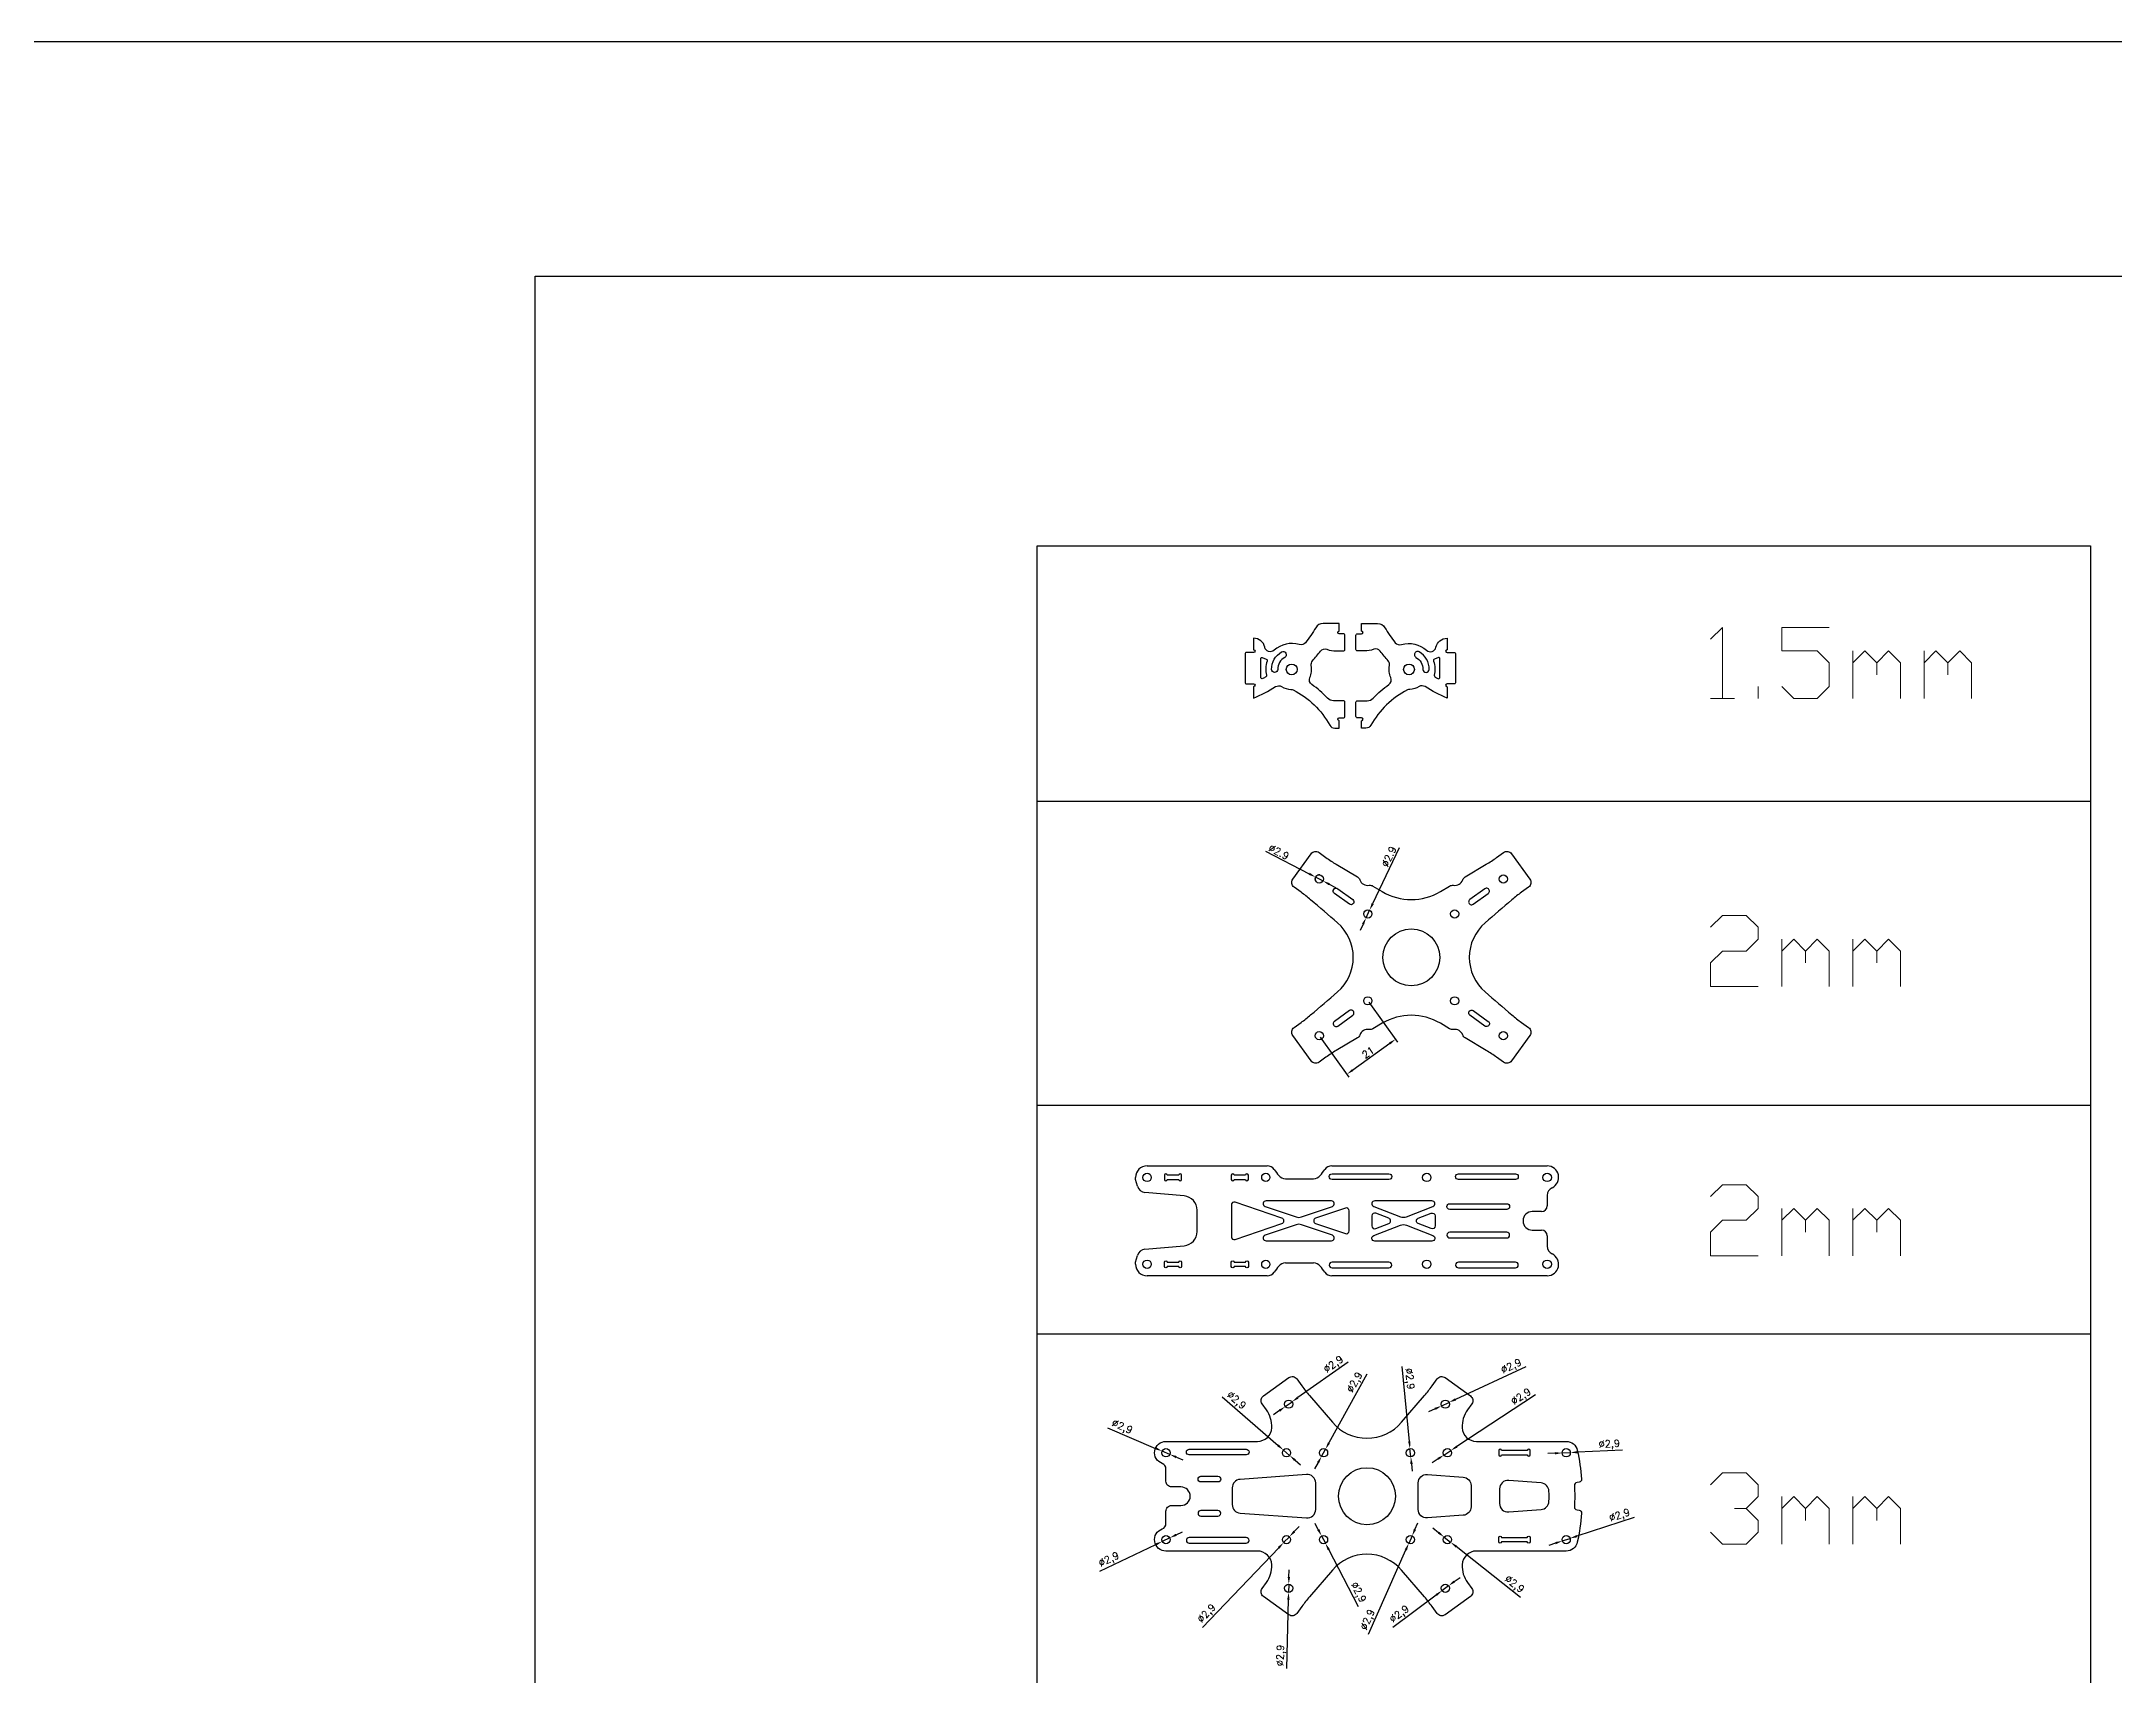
# Model space of a CAD drawing. Header units: millimetres. Extents: x 517 to 3327, y 581 to 1662.
# Drawn here: x 2212 to 2940, y 1089 to 1662 of the extents above; entities that cross this region are included whole.
import ezdxf

# ---------------------------------------------------------------- set-up
doc = ezdxf.new("R2010")
doc.units = ezdxf.units.MM
doc.header["$LTSCALE"] = 0.5
for name, color, linetype in [('1', 2, 'Continuous'), ('3', 4, 'Continuous'), ('5', 6, 'Continuous'), ('8', 254, 'Continuous'), ('draw', 1, 'Continuous'), ('Runcam-Eagle', 30, 'Continuous')]:
    doc.layers.add(name, color=color, linetype=linetype)
doc.styles.get("Standard").update_dxf_attribs({"font": 'txt.shx', "bigfont": 'chineset.shx'})
doc.dimstyles.new('ISO-25', dxfattribs={"dimtxt": 2.5, "dimasz": 2.5, "dimexe": 1.25, "dimexo": 0.625, "dimtad": 1, "dimtxsty": 'Standard', "dimcen": 2.5, "dimadec": 0, "dimazin": 0, "dimtfac": 1, "dimtmove": 0, "dimatfit": 3, "dimfxl": 0, "dimarcsym": 0})

# ---------------------------------------------------------------- blocks, each defined once
blk = doc.blocks.new('*D19')
at = {"layer": 'Defpoints', "color": 0, "transparency": 16777216}
for p in [(2661.65, 1137.89), (2662.99, 1135.32)]:
    blk.add_point(p, dxfattribs=at)
at = {"layer": 'draw', "color": 0, "lineweight": -2, "transparency": 16777216}
for p, q in [((2660.49, 1140.1), (2659.33, 1142.32)), ((2661.65, 1137.89), (2662.99, 1135.32)), ((2674.63, 1113.02), (2664.14, 1133.1))]:
    blk.add_line(p, q, dxfattribs=at)
at = {"layer": 'draw', "color": 0, "transparency": 16777216}
for points in [[(2660.86, 1140.3), (2660.12, 1139.91), (2661.65, 1137.89)], [(2664.51, 1133.29), (2663.77, 1132.91), (2662.99, 1135.32)]]:
    blk.add_solid(points, dxfattribs=at)
at = {"layer": 'draw', "color": 0, "transparency": 16777216, "insert": (2674.35, 1118.04), "char_height": 2.5, "attachment_point": 5, "rotation": 297.55985}
blk.add_mtext('∅2,9', dxfattribs=at)
blk = doc.blocks.new('*D20')
at = {"layer": 'Defpoints', "color": 0, "transparency": 16777216}
for p in [(2703.9, 1118.68), (2706.23, 1120.41)]:
    blk.add_point(p, dxfattribs=at)
at = {"layer": 'draw', "color": 0, "lineweight": -2, "transparency": 16777216}
for p, q in [((2708.24, 1121.9), (2710.25, 1123.38)), ((2686.65, 1105.89), (2701.89, 1117.19)), ((2706.23, 1120.41), (2703.9, 1118.68))]:
    blk.add_line(p, q, dxfattribs=at)
at = {"layer": 'draw', "color": 0, "transparency": 16777216}
for points in [[(2707.99, 1122.23), (2708.49, 1121.56), (2706.23, 1120.41)], [(2701.64, 1117.53), (2702.14, 1116.86), (2703.9, 1118.68)]]:
    blk.add_solid(points, dxfattribs=at)
at = {"layer": 'draw', "color": 0, "transparency": 16777216, "insert": (2689.09, 1110.3), "char_height": 2.5, "attachment_point": 5, "rotation": 36.55042}
blk.add_mtext('∅2,9', dxfattribs=at)
blk = doc.blocks.new('*D21')
at = {"layer": 'Defpoints', "color": 0, "transparency": 16777216}
for p in [(2746.14, 1136.15), (2748.89, 1137.05)]:
    blk.add_point(p, dxfattribs=at)
at = {"layer": 'draw', "color": 0, "lineweight": -2, "transparency": 16777216}
for p, q in [((2771.34, 1144.37), (2751.27, 1137.83)), ((2746.14, 1136.15), (2748.89, 1137.05)), ((2743.76, 1135.38), (2741.38, 1134.6))]:
    blk.add_line(p, q, dxfattribs=at)
at = {"layer": 'draw', "color": 0, "transparency": 16777216}
for points in [[(2743.63, 1135.77), (2743.89, 1134.98), (2746.14, 1136.15)], [(2751.14, 1138.22), (2751.4, 1137.43), (2748.89, 1137.05)]]:
    blk.add_solid(points, dxfattribs=at)
at = {"layer": 'draw', "color": 0, "transparency": 16777216, "insert": (2766.34, 1144.93), "char_height": 2.5, "attachment_point": 5, "rotation": 18.0597}
blk.add_mtext('∅2,9', dxfattribs=at)
blk = doc.blocks.new('*D22')
at = {"layer": 'Defpoints', "color": 0, "transparency": 16777216}
for p in [(2746.07, 1167.03), (2748.96, 1167.17)]:
    blk.add_point(p, dxfattribs=at)
at = {"layer": 'draw', "color": 0, "lineweight": -2, "transparency": 16777216}
for p, q in [((2743.57, 1166.92), (2741.07, 1166.8)), ((2746.07, 1167.03), (2748.96, 1167.17)), ((2767.33, 1168.03), (2751.46, 1167.29))]:
    blk.add_line(p, q, dxfattribs=at)
at = {"layer": 'draw', "color": 0, "transparency": 16777216}
for points in [[(2743.55, 1167.33), (2743.59, 1166.5), (2746.07, 1167.03)], [(2751.44, 1167.7), (2751.48, 1166.87), (2748.96, 1167.17)]]:
    blk.add_solid(points, dxfattribs=at)
at = {"layer": 'draw', "color": 0, "transparency": 16777216, "insert": (2762.66, 1169.9), "char_height": 2.5, "attachment_point": 5, "rotation": 2.67732}
blk.add_mtext('∅2,9', dxfattribs=at)
blk = doc.blocks.new('*D23')
at = {"layer": 'Defpoints', "color": 0, "transparency": 16777216}
for p in [(2703.75, 1183.55), (2706.38, 1184.77)]:
    blk.add_point(p, dxfattribs=at)
at = {"layer": 'draw', "color": 0, "lineweight": -2, "transparency": 16777216}
for p, q in [((2733.37, 1197.25), (2708.65, 1185.82)), ((2701.48, 1182.5), (2699.21, 1181.45)), ((2703.75, 1183.55), (2706.38, 1184.77))]:
    blk.add_line(p, q, dxfattribs=at)
at = {"layer": 'draw', "color": 0, "transparency": 16777216}
for points in [[(2701.3, 1182.88), (2701.65, 1182.12), (2703.75, 1183.55)], [(2708.48, 1186.2), (2708.83, 1185.44), (2706.38, 1184.77)]]:
    blk.add_solid(points, dxfattribs=at)
at = {"layer": 'draw', "color": 0, "transparency": 16777216, "insert": (2728.34, 1197.22), "char_height": 2.5, "attachment_point": 5, "rotation": 24.81794}
blk.add_mtext('∅2,9', dxfattribs=at)
blk = doc.blocks.new('*D24')
at = {"layer": 'Defpoints', "color": 0, "transparency": 16777216}
for p in [(2704.6, 1166.31), (2707.03, 1167.9)]:
    blk.add_point(p, dxfattribs=at)
at = {"layer": 'draw', "color": 0, "lineweight": -2, "transparency": 16777216}
for p, q in [((2736.77, 1187.37), (2709.12, 1169.27)), ((2702.51, 1164.94), (2700.42, 1163.57)), ((2704.6, 1166.31), (2707.03, 1167.9))]:
    blk.add_line(p, q, dxfattribs=at)
at = {"layer": 'draw', "color": 0, "transparency": 16777216}
for points in [[(2702.28, 1165.29), (2702.74, 1164.59), (2704.6, 1166.31)], [(2708.89, 1169.61), (2709.35, 1168.92), (2707.03, 1167.9)]]:
    blk.add_solid(points, dxfattribs=at)
at = {"layer": 'draw', "color": 0, "transparency": 16777216, "insert": (2731.8, 1186.6), "char_height": 2.5, "attachment_point": 5, "rotation": 33.21057}
blk.add_mtext('∅2,9', dxfattribs=at)
blk = doc.blocks.new('*D25')
at = {"layer": 'Defpoints', "color": 0, "transparency": 16777216}
for p in [(2692.67, 1168.54), (2692.96, 1165.66)]:
    blk.add_point(p, dxfattribs=at)
at = {"layer": 'draw', "color": 0, "lineweight": -2, "transparency": 16777216}
for p, q in [((2689.77, 1197.37), (2692.42, 1171.03)), ((2692.96, 1165.66), (2692.67, 1168.54)), ((2693.21, 1163.17), (2693.46, 1160.68))]:
    blk.add_line(p, q, dxfattribs=at)
at = {"layer": 'draw', "color": 0, "transparency": 16777216}
for points in [[(2692.84, 1171.07), (2692.01, 1170.99), (2692.67, 1168.54)], [(2693.63, 1163.21), (2692.8, 1163.13), (2692.96, 1165.66)]]:
    blk.add_solid(points, dxfattribs=at)
at = {"layer": 'draw', "color": 0, "transparency": 16777216, "insert": (2692.3, 1193.02), "char_height": 2.5, "attachment_point": 5, "rotation": 275.74373}
blk.add_mtext('∅2,9', dxfattribs=at)
blk = doc.blocks.new('*D26')
at = {"layer": 'Defpoints', "color": 0, "transparency": 16777216}
for p in [(2661.62, 1165.83), (2663.02, 1168.37)]:
    blk.add_point(p, dxfattribs=at)
at = {"layer": 'draw', "color": 0, "lineweight": -2, "transparency": 16777216}
for p, q in [((2677.54, 1194.71), (2664.22, 1170.56)), ((2661.62, 1165.83), (2663.02, 1168.37)), ((2660.41, 1163.64), (2659.2, 1161.45))]:
    blk.add_line(p, q, dxfattribs=at)
at = {"layer": 'draw', "color": 0, "transparency": 16777216}
for points in [[(2660.04, 1163.84), (2660.77, 1163.44), (2661.62, 1165.83)], [(2663.86, 1170.76), (2664.59, 1170.36), (2663.02, 1168.37)]]:
    blk.add_solid(points, dxfattribs=at)
at = {"layer": 'draw', "color": 0, "transparency": 16777216, "insert": (2673.5, 1191.7), "char_height": 2.5, "attachment_point": 5, "rotation": 61.13232}
blk.add_mtext('∅2,9', dxfattribs=at)
blk = doc.blocks.new('*D27')
at = {"layer": 'Defpoints', "color": 0, "transparency": 16777216}
for p in [(2648.88, 1183.32), (2651.25, 1185)]:
    blk.add_point(p, dxfattribs=at)
at = {"layer": 'draw', "color": 0, "lineweight": -2, "transparency": 16777216}
for p, q in [((2670.91, 1198.88), (2653.29, 1186.44)), ((2646.84, 1181.88), (2644.8, 1180.44)), ((2648.88, 1183.32), (2651.25, 1185))]:
    blk.add_line(p, q, dxfattribs=at)
at = {"layer": 'draw', "color": 0, "transparency": 16777216}
for points in [[(2653.05, 1186.78), (2653.53, 1186.1), (2651.25, 1185)], [(2646.6, 1182.22), (2647.08, 1181.54), (2648.88, 1183.32)]]:
    blk.add_solid(points, dxfattribs=at)
at = {"layer": 'draw', "color": 0, "transparency": 16777216, "insert": (2665.96, 1197.93), "char_height": 2.5, "attachment_point": 5, "rotation": 35.22623}
blk.add_mtext('∅2,9', dxfattribs=at)
blk = doc.blocks.new('*D28')
at = {"layer": 'Defpoints', "color": 0, "transparency": 16777216}
for p in [(2648.22, 1168.05), (2650.41, 1166.15)]:
    blk.add_point(p, dxfattribs=at)
at = {"layer": 'draw', "color": 0, "lineweight": -2, "transparency": 16777216}
for p, q in [((2626.74, 1186.76), (2646.34, 1169.7)), ((2650.41, 1166.15), (2648.22, 1168.05)), ((2652.3, 1164.51), (2654.18, 1162.87))]:
    blk.add_line(p, q, dxfattribs=at)
at = {"layer": 'draw', "color": 0, "transparency": 16777216}
for points in [[(2646.61, 1170.01), (2646.06, 1169.38), (2648.22, 1168.05)], [(2652.57, 1164.82), (2652.02, 1164.19), (2650.41, 1166.15)]]:
    blk.add_solid(points, dxfattribs=at)
at = {"layer": 'draw', "color": 0, "transparency": 16777216, "insert": (2631.57, 1185.32), "char_height": 2.5, "attachment_point": 5, "rotation": 318.95072}
blk.add_mtext('∅2,9', dxfattribs=at)
blk = doc.blocks.new('*D29')
at = {"layer": 'Defpoints', "color": 0, "transparency": 16777216}
for p in [(2693.4, 1137.93), (2692.23, 1135.28)]:
    blk.add_point(p, dxfattribs=at)
at = {"layer": 'draw', "color": 0, "lineweight": -2, "transparency": 16777216}
for p, q in [((2693.4, 1137.93), (2692.23, 1135.28)), ((2694.42, 1140.21), (2695.43, 1142.5)), ((2678.09, 1103.4), (2691.22, 1132.99))]:
    blk.add_line(p, q, dxfattribs=at)
at = {"layer": 'draw', "color": 0, "transparency": 16777216}
for points in [[(2694.04, 1140.38), (2694.8, 1140.04), (2693.4, 1137.93)], [(2690.83, 1133.16), (2691.6, 1132.82), (2692.23, 1135.28)]]:
    blk.add_solid(points, dxfattribs=at)
at = {"layer": 'draw', "color": 0, "transparency": 16777216, "insert": (2678.05, 1108.43), "char_height": 2.5, "attachment_point": 5, "rotation": 66.08743}
blk.add_mtext('∅2,9', dxfattribs=at)
blk = doc.blocks.new('*D30')
at = {"layer": 'Defpoints', "color": 0, "transparency": 16777216}
for p in [(2704.68, 1137.5), (2706.95, 1135.7)]:
    blk.add_point(p, dxfattribs=at)
at = {"layer": 'draw', "color": 0, "lineweight": -2, "transparency": 16777216}
for p, q in [((2702.72, 1139.05), (2700.75, 1140.6)), ((2704.68, 1137.5), (2706.95, 1135.7)), ((2731.49, 1116.32), (2708.92, 1134.15))]:
    blk.add_line(p, q, dxfattribs=at)
at = {"layer": 'draw', "color": 0, "transparency": 16777216}
for points in [[(2702.97, 1139.38), (2702.46, 1138.72), (2704.68, 1137.5)], [(2709.17, 1134.48), (2708.66, 1133.83), (2706.95, 1135.7)]]:
    blk.add_solid(points, dxfattribs=at)
at = {"layer": 'draw', "color": 0, "transparency": 16777216, "insert": (2729.19, 1120.8), "char_height": 2.5, "attachment_point": 5, "rotation": 321.70121}
blk.add_mtext('∅2,9', dxfattribs=at)
blk = doc.blocks.new('*D31')
at = {"layer": 'Defpoints', "color": 0, "transparency": 16777216}
for p in [(2650.1, 1120.99), (2650.04, 1118.09)]:
    blk.add_point(p, dxfattribs=at)
at = {"layer": 'draw', "color": 0, "lineweight": -2, "transparency": 16777216}
for p, q in [((2650.1, 1120.99), (2650.04, 1118.09)), ((2650.16, 1123.49), (2650.21, 1125.99)), ((2649.43, 1091.33), (2649.98, 1115.59))]:
    blk.add_line(p, q, dxfattribs=at)
at = {"layer": 'draw', "color": 0, "transparency": 16777216}
for points in [[(2649.74, 1123.5), (2650.57, 1123.48), (2650.1, 1120.99)], [(2649.56, 1115.6), (2650.4, 1115.59), (2650.04, 1118.09)]]:
    blk.add_solid(points, dxfattribs=at)
at = {"layer": 'draw', "color": 0, "transparency": 16777216, "insert": (2647.45, 1095.96), "char_height": 2.5, "attachment_point": 5, "rotation": 88.70321}
blk.add_mtext('∅2,9', dxfattribs=at)
blk = doc.blocks.new('*D32')
at = {"layer": 'Defpoints', "color": 0, "transparency": 16777216}
for p in [(2648.31, 1135.55), (2650.32, 1137.65)]:
    blk.add_point(p, dxfattribs=at)
at = {"layer": 'draw', "color": 0, "lineweight": -2, "transparency": 16777216}
for p, q in [((2650.32, 1137.65), (2648.31, 1135.55)), ((2652.05, 1139.45), (2653.78, 1141.26)), ((2619.77, 1105.79), (2646.58, 1133.75))]:
    blk.add_line(p, q, dxfattribs=at)
at = {"layer": 'draw', "color": 0, "transparency": 16777216}
for points in [[(2646.28, 1134.04), (2646.88, 1133.46), (2648.31, 1135.55)], [(2651.75, 1139.74), (2652.35, 1139.16), (2650.32, 1137.65)]]:
    blk.add_solid(points, dxfattribs=at)
at = {"layer": 'draw', "color": 0, "transparency": 16777216, "insert": (2621.44, 1110.54), "char_height": 2.5, "attachment_point": 5, "rotation": 46.20024}
blk.add_mtext('∅2,9', dxfattribs=at)
blk = doc.blocks.new('*D33')
at = {"layer": 'Defpoints', "color": 0, "transparency": 16777216}
for p in [(2605.7, 1135.98), (2608.32, 1137.22)]:
    blk.add_point(p, dxfattribs=at)
at = {"layer": 'draw', "color": 0, "lineweight": -2, "transparency": 16777216}
for p, q in [((2608.32, 1137.22), (2605.7, 1135.98)), ((2610.57, 1138.3), (2612.83, 1139.37)), ((2583.82, 1125.59), (2603.44, 1134.91))]:
    blk.add_line(p, q, dxfattribs=at)
at = {"layer": 'draw', "color": 0, "transparency": 16777216}
for points in [[(2603.26, 1135.28), (2603.62, 1134.53), (2605.7, 1135.98)], [(2610.4, 1138.67), (2610.75, 1137.92), (2608.32, 1137.22)]]:
    blk.add_solid(points, dxfattribs=at)
at = {"layer": 'draw', "color": 0, "transparency": 16777216, "insert": (2587.07, 1129.44), "char_height": 2.5, "attachment_point": 5, "rotation": 25.41025}
blk.add_mtext('∅2,9', dxfattribs=at)
blk = doc.blocks.new('*D34')
at = {"layer": 'Defpoints', "color": 0, "transparency": 16777216}
for p in [(2605.67, 1167.67), (2608.34, 1166.53)]:
    blk.add_point(p, dxfattribs=at)
at = {"layer": 'draw', "color": 0, "lineweight": -2, "transparency": 16777216}
for p, q in [((2586.46, 1175.86), (2603.37, 1168.65)), ((2608.34, 1166.53), (2605.67, 1167.67)), ((2610.64, 1165.55), (2612.94, 1164.57))]:
    blk.add_line(p, q, dxfattribs=at)
at = {"layer": 'draw', "color": 0, "transparency": 16777216}
for points in [[(2603.54, 1169.03), (2603.21, 1168.27), (2605.67, 1167.67)], [(2610.8, 1165.94), (2610.48, 1165.17), (2608.34, 1166.53)]]:
    blk.add_solid(points, dxfattribs=at)
at = {"layer": 'draw', "color": 0, "transparency": 16777216, "insert": (2591.5, 1175.98), "char_height": 2.5, "attachment_point": 5, "rotation": 336.90912}
blk.add_mtext('∅2,9', dxfattribs=at)
blk = doc.blocks.new('*D35')
at = {"layer": 'Defpoints', "color": 0, "transparency": 16777216}
for p in [(2659.53, 1369.11), (2662.11, 1367.77)]:
    blk.add_point(p, dxfattribs=at)
at = {"layer": 'draw', "color": 0, "lineweight": -2, "transparency": 16777216}
for p, q in [((2641.89, 1378.28), (2657.31, 1370.27)), ((2662.11, 1367.77), (2659.53, 1369.11)), ((2664.32, 1366.62), (2666.54, 1365.47))]:
    blk.add_line(p, q, dxfattribs=at)
blk.add_arc((2660.82, 1368.44), 1.45, 84.0159, 201.92923, dxfattribs=at)
at = {"layer": 'draw', "color": 0, "transparency": 16777216}
for points in [[(2657.51, 1370.63), (2657.12, 1369.9), (2659.53, 1369.11)], [(2664.52, 1366.99), (2664.13, 1366.25), (2662.11, 1367.77)]]:
    blk.add_solid(points, dxfattribs=at)
at = {"layer": 'draw', "color": 0, "transparency": 16777216, "insert": (2646.64, 1377.93), "char_height": 2.5, "attachment_point": 5, "rotation": 332.53631}
blk.add_mtext('∅2.9', dxfattribs=at)
blk = doc.blocks.new('*D36')
at = {"layer": 'Defpoints', "color": 0, "transparency": 16777216}
for p in [(2677.26, 1354.88), (2678.5, 1357.51)]:
    blk.add_point(p, dxfattribs=at)
at = {"layer": 'draw', "color": 0, "lineweight": -2, "transparency": 16777216}
for p, q in [((2688.83, 1379.45), (2679.56, 1359.77)), ((2677.26, 1354.88), (2678.5, 1357.51)), ((2676.19, 1352.62), (2675.13, 1350.36))]:
    blk.add_line(p, q, dxfattribs=at)
at = {"layer": 'draw', "color": 0, "transparency": 16777216}
for points in [[(2675.82, 1352.8), (2676.57, 1352.44), (2677.26, 1354.88)], [(2679.18, 1359.95), (2679.94, 1359.59), (2678.5, 1357.51)]]:
    blk.add_solid(points, dxfattribs=at)
at = {"layer": 'draw', "color": 0, "transparency": 16777216, "insert": (2685.27, 1376.29), "char_height": 2.5, "attachment_point": 5, "rotation": 64.77584}
blk.add_mtext('∅2.9', dxfattribs=at)
blk = doc.blocks.new('*D37')
at = {"layer": 'Defpoints', "color": 0, "transparency": 16777216}
for p in [(2677.88, 1325.69), (2660.82, 1313.45), (2670.52, 1299.94)]:
    blk.add_point(p, dxfattribs=at)
at = {"layer": 'draw', "color": 0, "lineweight": -2, "transparency": 16777216}
for p, q in [((2678.24, 1325.19), (2688.3, 1311.18)), ((2661.18, 1312.94), (2671.25, 1298.93)), ((2685.54, 1310.73), (2672.55, 1301.4))]:
    blk.add_line(p, q, dxfattribs=at)
at = {"layer": 'draw', "color": 0, "transparency": 16777216}
for points in [[(2685.3, 1311.07), (2685.79, 1310.39), (2687.57, 1312.19)], [(2672.3, 1301.74), (2672.79, 1301.06), (2670.52, 1299.94)]]:
    blk.add_solid(points, dxfattribs=at)
at = {"layer": 'draw', "color": 0, "transparency": 16777216, "insert": (2677.95, 1307.59), "char_height": 2.5, "attachment_point": 5, "rotation": 35.68056}
blk.add_mtext('21', dxfattribs=at)

msp = doc.modelspace()

# ---------------------------------------------------------------- linework, layer by layer
at = {"lineweight": 0}
for points in [[(2798.214, 1452.652), (2802.384, 1456.766), (2802.384, 1431.804)], [(2823.233, 1435.973), (2827.402, 1431.804), (2835.686, 1431.804), (2839.856, 1435.973), (2839.856, 1444.313), (2835.686, 1448.483), (2823.233, 1448.483), (2823.233, 1456.766), (2839.856, 1456.766)], [(2848.195, 1431.804), (2848.195, 1448.483)], [(2848.195, 1444.313), (2852.365, 1448.483), (2856.535, 1444.313), (2856.535, 1440.143)], [(2856.535, 1444.313), (2860.705, 1448.483), (2864.874, 1444.313), (2864.874, 1431.804)], [(2873.158, 1431.804), (2873.158, 1448.483)], [(2873.158, 1444.313), (2877.328, 1448.483), (2881.498, 1444.313), (2881.498, 1440.143)], [(2881.498, 1444.313), (2885.667, 1448.483), (2889.837, 1444.313), (2889.837, 1431.804)], [(2814.893, 1431.804), (2814.893, 1435.973)], [(2798.214, 1431.804), (2806.554, 1431.804)], [(2798.214, 1351.523), (2802.384, 1355.692), (2810.724, 1355.692), (2814.893, 1351.523), (2814.893, 1347.353), (2810.724, 1343.183), (2802.384, 1343.183), (2798.214, 1339.014), (2798.214, 1330.674), (2814.893, 1330.674)], [(2823.233, 1330.674), (2823.233, 1347.353)], [(2823.233, 1343.183), (2827.402, 1347.353), (2831.517, 1343.183), (2831.517, 1339.014)], [(2831.517, 1343.183), (2835.686, 1347.353), (2839.856, 1343.183), (2839.856, 1330.674)], [(2848.195, 1330.674), (2848.195, 1347.353)], [(2848.195, 1343.183), (2852.365, 1347.353), (2856.535, 1343.183), (2856.535, 1339.014)], [(2856.535, 1343.183), (2860.705, 1347.353), (2864.874, 1343.183), (2864.874, 1330.674)], [(2798.214, 1257.009), (2802.384, 1261.179), (2810.724, 1261.179), (2814.893, 1257.009), (2814.893, 1252.839), (2810.724, 1248.67), (2802.384, 1248.67), (2798.214, 1244.5), (2798.214, 1236.161), (2814.893, 1236.161)], [(2823.233, 1236.161), (2823.233, 1252.839)], [(2823.233, 1248.67), (2827.402, 1252.839), (2831.517, 1248.67), (2831.517, 1244.5)], [(2831.517, 1248.67), (2835.686, 1252.839), (2839.856, 1248.67), (2839.856, 1236.161)], [(2848.195, 1236.161), (2848.195, 1252.839)], [(2848.195, 1248.67), (2852.365, 1252.839), (2856.535, 1248.67), (2856.535, 1244.5)], [(2856.535, 1248.67), (2860.705, 1252.839), (2864.874, 1248.67), (2864.874, 1236.161)], [(2798.214, 1155.88), (2802.384, 1160.049), (2810.724, 1160.049), (2814.893, 1155.88), (2814.893, 1151.71), (2810.724, 1147.54), (2806.554, 1147.54)], [(2823.233, 1135.031), (2823.233, 1151.71)], [(2823.233, 1147.54), (2827.402, 1151.71), (2831.517, 1147.54), (2831.517, 1143.37)], [(2831.517, 1147.54), (2835.686, 1151.71), (2839.856, 1147.54), (2839.856, 1135.031)], [(2848.195, 1135.031), (2848.195, 1151.71)], [(2848.195, 1147.54), (2852.365, 1151.71), (2856.535, 1147.54), (2856.535, 1143.37)], [(2856.535, 1147.54), (2860.705, 1151.71), (2864.874, 1147.54), (2864.874, 1135.031)], [(2810.724, 1147.54), (2814.893, 1143.37), (2814.893, 1139.201), (2810.724, 1135.031), (2802.384, 1135.031), (2798.214, 1139.201)]]:
    msp.add_lwpolyline(points, dxfattribs=at)
at = {"layer": '1'}
for p, q in [((2600.347, 1267.741), (2642.546, 1267.741)), ((2665.184, 1267.741), (2740.857, 1267.741)), ((2596.347, 1262.991), (2596.347, 1263.741)), ((2596.974, 1260.65), (2596.347, 1262.991)), ((2648.959, 1263.241), (2658.77, 1263.241)), ((2613.385, 1257.233), (2599.611, 1258.438)), ((2617.949, 1244.731), (2617.949, 1252.252)), ((2740.857, 1257.417), (2740.857, 1253.741)), ((2738.857, 1251.741), (2735.606, 1251.741)), ((2735.606, 1245.241), (2738.857, 1245.241)), ((2599.611, 1238.545), (2613.385, 1239.75)), ((2740.857, 1243.241), (2740.857, 1239.566)), ((2596.347, 1233.991), (2596.974, 1236.333)), ((2596.347, 1233.241), (2596.347, 1233.991)), ((2648.959, 1233.741), (2658.77, 1233.741)), ((2642.546, 1229.241), (2600.347, 1229.241)), ((2740.857, 1229.241), (2665.184, 1229.241))]:
    msp.add_line(p, q, dxfattribs=at)
for points in [[(2612.465, 1264.491, 1), (2611.465, 1264.491), (2607.465, 1264.491, 1), (2606.465, 1264.491), (2606.465, 1262.991, 1), (2607.465, 1262.991), (2611.465, 1262.991, 1), (2612.465, 1262.991)], [(2635.929, 1264.491, 1), (2634.929, 1264.491), (2630.929, 1264.491, 1), (2629.929, 1264.491), (2629.929, 1262.991, 1), (2630.929, 1262.991), (2634.929, 1262.991, 1), (2635.929, 1262.991)], [(2665.297, 1262.991, -1), (2665.297, 1264.991), (2685.297, 1264.991, -1), (2685.297, 1262.991)], [(2709.702, 1262.991, -1), (2709.702, 1264.991), (2729.702, 1264.991, -1), (2729.702, 1262.991)], [(2629.949, 1254.057), (2629.949, 1242.926, 0.5134095), (2631.27, 1241.978), (2647.707, 1247.544, 0.7171768), (2647.707, 1249.438), (2631.27, 1255.004, 0.5134095)], [(2641.818, 1253.544), (2652.661, 1249.873, 0.1647024), (2654.585, 1249.873), (2665.428, 1253.544, 0.8487702), (2665.107, 1255.491), (2642.139, 1255.491, 0.8487702)], [(2659.538, 1247.544), (2669.976, 1244.01, 0.5134095), (2671.297, 1244.957), (2671.297, 1252.025, 0.5134095), (2669.976, 1252.973), (2659.538, 1249.438, 0.7171768)], [(2680.297, 1255.491, 0.8310868), (2679.937, 1253.558), (2689.297, 1249.95, 0.1868641), (2691.464, 1249.953), (2700.734, 1253.559, 0.829804), (2700.371, 1255.491)], [(2706.636, 1252.491, -1), (2706.636, 1254.491), (2726.636, 1254.491, -1), (2726.636, 1252.491)], [(2642.139, 1241.491), (2665.107, 1241.491, 0.8487702), (2665.428, 1243.438), (2654.585, 1247.11, 0.1647024), (2652.661, 1247.11), (2641.818, 1243.438, 0.8487702)], [(2679.297, 1250.204), (2679.297, 1246.682, 0.527552), (2680.659, 1245.75), (2685.207, 1247.519, 0.6851129), (2685.204, 1249.384), (2680.657, 1251.137, 0.5265819)], [(2680.297, 1241.411, -0.8310868), (2679.937, 1243.344), (2689.297, 1246.953, -0.1868641), (2691.464, 1246.949), (2700.734, 1243.343, -0.829804), (2700.371, 1241.411)], [(2701.455, 1250.204), (2701.455, 1246.682, -0.527552), (2700.093, 1245.75), (2695.545, 1247.519, -0.6851129), (2695.548, 1249.384), (2700.096, 1251.137, -0.5265819)], [(2706.636, 1244.491, 1), (2706.636, 1242.491), (2726.636, 1242.491, 1), (2726.636, 1244.491)], [(2612.465, 1232.491, -1), (2611.465, 1232.491), (2607.465, 1232.491, -1), (2606.465, 1232.491), (2606.465, 1233.991, -1), (2607.465, 1233.991), (2611.465, 1233.991, -1), (2612.465, 1233.991)], [(2635.929, 1232.491, -1), (2634.929, 1232.491), (2630.929, 1232.491, -1), (2629.929, 1232.491), (2629.929, 1233.991, -1), (2630.929, 1233.991), (2634.929, 1233.991, -1), (2635.929, 1233.991)], [(2665.297, 1233.991, 1), (2665.297, 1231.991), (2685.297, 1231.991, 1), (2685.297, 1233.991)], [(2709.702, 1233.991, 1), (2709.702, 1231.991), (2729.702, 1231.991, 1), (2729.702, 1233.991)]]:
    msp.add_lwpolyline(points, format="xyb", close=True, dxfattribs=at)
for centre, radius in [((2600.347, 1263.741), 1.5), ((2642.047, 1263.741), 1.45), ((2698.547, 1263.741), 1.5), ((2740.857, 1263.741), 1.5), ((2600.347, 1233.241), 1.5), ((2642.047, 1233.241), 1.45), ((2698.547, 1233.241), 1.5), ((2740.857, 1233.241), 1.5)]:
    msp.add_circle(centre, radius, dxfattribs=at)
for centre, radius, start, end in [((2600.347, 1263.741), 4, 90, 180), ((2642.546, 1264.741), 3, 36.863168, 90), ((2737.261, 1335.76), 115.383, 216.863168, 218.213028), ((2570.469, 1335.76), 115.383, 321.786972, 323.136832), ((2665.184, 1264.741), 3, 90, 143.136832), ((2740.857, 1263.741), 4, 295.376934, 90), ((2599.872, 1261.426), 3, 195, 265), ((2648.959, 1266.241), 3, 218.213028, 270), ((2658.77, 1266.241), 3, 270, 321.786972), ((2743.857, 1257.417), 3, 115.376934, 180), ((2612.949, 1252.252), 5, 0, 85), ((2738.857, 1253.741), 2, 270, 0), ((2612.949, 1244.731), 5, 275, 0), ((2735.606, 1248.491), 3.25, 90, 270), ((2738.857, 1243.241), 2, 0, 90), ((2599.872, 1235.556), 3, 95, 165), ((2743.857, 1239.566), 3, 180, 244.623066), ((2600.347, 1233.241), 4, 180, 270), ((2642.546, 1232.241), 3, 270, 323.136832), ((2737.261, 1161.222), 115.383, 141.786972, 143.136832), ((2648.959, 1230.741), 3, 90, 141.786972), ((2658.77, 1230.741), 3, 38.213028, 90), ((2570.469, 1161.222), 115.383, 36.863168, 38.213028), ((2665.184, 1232.241), 3, 216.863168, 270), ((2740.857, 1233.241), 4, 270, 64.623066)]:
    msp.add_arc(centre, radius, start, end, dxfattribs=at)
at = {"layer": '3'}
for points in [[(2704.972, 1110.244, -0.4142136), (2702.181, 1110.702), (2700.437, 1113.13, 0.0218201), (2697.741, 1116.559), (2689.7, 1125.913, 0.4590972), (2665.433, 1125.913), (2657.392, 1116.559, 0.0218201), (2654.696, 1113.13), (2652.952, 1110.702, -0.4142136), (2650.161, 1110.244), (2641.226, 1116.659, -0.4142136), (2640.768, 1119.451), (2642.273, 1121.547, 0.1683584), (2644.14, 1127.824, 0.4012582), (2639.145, 1132.602), (2607.006, 1132.602, -0.843039), (2605.673, 1140.373, 0.3178372), (2607.006, 1142.258), (2607.006, 1146.602, -0.4142136), (2609.006, 1148.602), (2612.257, 1148.602, 1), (2612.257, 1155.102), (2609.006, 1155.102, -0.4142136), (2607.006, 1157.102), (2607.006, 1161.445, 0.3178372), (2605.673, 1163.33, -0.843039), (2607.006, 1171.102), (2639.145, 1171.102, 0.4012582), (2644.14, 1175.879, 0.1683584), (2642.273, 1182.156), (2640.768, 1184.252, -0.4142136), (2641.226, 1187.044), (2650.161, 1193.46, -0.4142136), (2652.952, 1193.001), (2654.696, 1190.573, 0.0218201), (2657.392, 1187.144), (2665.433, 1177.79, 0.4590972), (2689.7, 1177.79), (2697.741, 1187.144, 0.0218201), (2700.437, 1190.573), (2702.181, 1193.001, -0.4142136), (2704.972, 1193.46), (2713.907, 1187.044, -0.4142136), (2714.365, 1184.252), (2712.86, 1182.156, 0.1683584), (2710.993, 1175.879, 0.4012582), (2715.988, 1171.102), (2747.516, 1171.102, -0.352652), (2751.425, 1167.954, -0.0339465), (2752.924, 1157.811, -0.4117713), (2752.014, 1156.736), (2751.311, 1156.675, 0.4038596), (2750.4, 1155.627, -0.0258992), (2750.4, 1148.076, 0.4038596), (2751.311, 1147.028), (2752.014, 1146.967, -0.4117713), (2752.924, 1145.892, -0.0339465), (2751.425, 1135.749, -0.352652), (2747.516, 1132.602), (2715.988, 1132.602, 0.4012582), (2710.993, 1127.824, 0.1683584), (2712.86, 1121.547), (2714.365, 1119.451, -0.4142136), (2713.907, 1116.659)], [(2635.161, 1168.352, -1), (2635.161, 1166.352), (2615.161, 1166.352, -1), (2615.161, 1168.352)], [(2733.847, 1166.352, 1), (2734.847, 1166.352), (2734.847, 1167.852, 1), (2733.847, 1167.852), (2724.847, 1167.852, 1), (2723.847, 1167.852), (2723.847, 1166.352, 1), (2724.847, 1166.352)], [(2618.25, 1157.852, -0.4142136), (2619.25, 1158.852), (2625.25, 1158.852, -0.4142136), (2626.25, 1157.852), (2626.25, 1157.852, -0.4142136), (2625.25, 1156.852), (2619.25, 1156.852, -0.4142136)], [(2633.03, 1157.761, 0.3927885), (2630.25, 1154.77), (2630.25, 1148.934, 0.3927885), (2633.03, 1145.942), (2656.346, 1144.22, 0.4359682), (2659.566, 1147.212), (2659.566, 1156.491, 0.4359682), (2656.346, 1159.483)], [(2695.566, 1156.491, -0.4359682), (2698.787, 1159.483), (2711.322, 1158.557, -0.3927885), (2714.101, 1155.566), (2714.101, 1148.137, -0.3927885), (2711.322, 1145.146), (2698.787, 1144.22, -0.4359682), (2695.566, 1147.212)], [(2738.695, 1156.536), (2727.322, 1157.376, 0.4359682), (2724.101, 1154.384), (2724.101, 1149.319, 0.4359682), (2727.322, 1146.327), (2738.695, 1147.167, 0.3847912), (2741.473, 1150.075, 0.0138951), (2741.473, 1153.628, 0.3847912)], [(2618.25, 1145.852, 0.4142136), (2619.25, 1144.852), (2625.25, 1144.852, 0.4142136), (2626.25, 1145.852), (2626.25, 1145.852, 0.4142136), (2625.25, 1146.852), (2619.25, 1146.852, 0.4142136)], [(2635.161, 1135.352, 1), (2635.161, 1137.352), (2615.161, 1137.352, 1), (2615.161, 1135.352)], [(2733.847, 1137.352, -1), (2734.847, 1137.352), (2734.847, 1135.852, -1), (2733.847, 1135.852), (2724.847, 1135.852, -1), (2723.847, 1135.852), (2723.847, 1137.352, -1), (2724.847, 1137.352)]]:
    msp.add_lwpolyline(points, format="xyb", close=True, dxfattribs=at)
for centre, radius in [((2650.068, 1184.159), 1.45), ((2705.065, 1184.159), 1.45), ((2607.006, 1167.102), 1.45), ((2649.316, 1167.102), 1.45), ((2649.316, 1167.102), 1.45), ((2662.316, 1167.102), 1.45), ((2692.816, 1167.102), 1.45), ((2705.816, 1167.102), 1.45), ((2705.816, 1167.102), 1.45), ((2747.516, 1167.102), 1.45), ((2677.566, 1151.852), 10), ((2607.006, 1136.602), 1.45), ((2649.316, 1136.602), 1.45), ((2649.316, 1136.602), 1.45), ((2662.316, 1136.602), 1.45), ((2692.816, 1136.602), 1.45), ((2705.816, 1136.602), 1.45), ((2705.816, 1136.602), 1.45), ((2747.516, 1136.602), 1.45), ((2650.068, 1119.544), 1.45), ((2705.065, 1119.544), 1.45)]:
    msp.add_circle(centre, radius, dxfattribs=at)
at = {"layer": '5'}
for points in [[(2657.799, 1361.15, 0.0215844), (2654.406, 1363.816), (2651.978, 1365.559, -0.4142136), (2651.52, 1368.35), (2657.935, 1377.286, -0.4142136), (2660.727, 1377.744), (2663.155, 1376, 0.0218201), (2666.806, 1373.613), (2674.19, 1369.232, -0.1747304), (2675.053, 1368.185, 0.3604661), (2678.345, 1366.232, -0.1747304), (2679.677, 1365.976), (2682.923, 1364.051, 0.2743248), (2703.333, 1364.051), (2706.578, 1365.976, -0.1747304), (2707.91, 1366.232, 0.3604661), (2711.202, 1368.185, -0.1747304), (2712.065, 1369.232), (2719.449, 1373.613, 0.0218201), (2723.1, 1376), (2725.529, 1377.744, -0.4142136), (2728.32, 1377.286), (2734.736, 1368.35, -0.4142136), (2734.278, 1365.559), (2731.849, 1363.816, 0.0215844), (2728.456, 1361.15, 0.0004709), (2719.054, 1353.069, 0.4585276), (2719.054, 1328.821, 0.0004709), (2728.456, 1320.74, 0.0215844), (2731.849, 1318.074), (2734.278, 1316.33, -0.4142136), (2734.736, 1313.539), (2728.32, 1304.604, -0.4142136), (2725.529, 1304.146), (2723.1, 1305.89, 0.0218201), (2719.449, 1308.277), (2712.065, 1312.658, -0.1747304), (2711.202, 1313.705, 0.3604661), (2707.91, 1315.658, -0.1747304), (2706.578, 1315.914), (2703.333, 1317.839, 0.2743248), (2682.923, 1317.839), (2679.677, 1315.914, -0.1747304), (2678.345, 1315.658, 0.3604661), (2675.053, 1313.705, -0.1747304), (2674.19, 1312.658), (2666.806, 1308.277, 0.0218201), (2663.155, 1305.89), (2660.727, 1304.146, -0.4142136), (2657.935, 1304.604), (2651.52, 1313.539, -0.4142136), (2651.978, 1316.33), (2654.406, 1318.074, 0.0215844), (2657.799, 1320.74, 0.0004709), (2667.201, 1328.821, 0.4585276), (2667.201, 1353.069, 0.0004709)], [(2672.572, 1361.236, -1), (2671.405, 1359.611), (2666.125, 1363.403, -1), (2667.292, 1365.027)], [(2713.683, 1361.236, 1), (2714.85, 1359.611), (2720.13, 1363.403, 1), (2718.963, 1365.027)], [(2672.572, 1320.654, 1), (2671.405, 1322.278), (2666.125, 1318.487, 1), (2667.292, 1316.863)], [(2713.683, 1320.654, -1), (2714.85, 1322.278), (2720.13, 1318.487, -1), (2718.963, 1316.863)]]:
    msp.add_lwpolyline(points, format="xyb", close=True, dxfattribs=at)
for centre, radius in [((2660.82, 1368.443), 1.45), ((2725.435, 1368.443), 1.45), ((2677.878, 1356.195), 1.45), ((2708.378, 1356.195), 1.45), ((2693.128, 1340.945), 10), ((2677.878, 1325.695), 1.45), ((2708.378, 1325.695), 1.45), ((2660.82, 1313.446), 1.45), ((2725.435, 1313.446), 1.45)]:
    msp.add_circle(centre, radius, dxfattribs=at)
at = {"layer": '8'}
for points in [[(2669.284, 1425.019, 0.4142136), (2669.784, 1425.519), (2669.784, 1430.519, 0.4142136), (2669.284, 1431.019), (2665.872, 1431.019, -0.2063232), (2663.691, 1431.959, 0.0508917), (2658.214, 1436.687, -0.3596555), (2657.535, 1439.143, 0.1544155), (2658.016, 1443.338, -0.2342642), (2658.487, 1445.051, 0.0190984), (2661.242, 1448.389, -0.3274943), (2663.512, 1449.056, 0.0869904), (2666.784, 1448.482), (2669.284, 1448.482, 0.4142136), (2669.784, 1448.982), (2669.784, 1453.982, 0.4142136), (2669.284, 1454.482), (2667.784, 1454.482, -1), (2667.784, 1455.482), (2667.784, 1458.101), (2662.181, 1458.101, 0.2631064), (2659.61, 1456.647, -0.0316531), (2655.965, 1451.376, -0.3092613), (2653.81, 1450.703, 0.2655953), (2645.001, 1448.714, -0.5794785), (2641.695, 1449.77, 0.3536134), (2637.784, 1452.931), (2637.784, 1452.931), (2637.784, 1448.931, -1), (2637.784, 1447.931), (2635.284, 1447.931, 0.4142136), (2634.784, 1447.431), (2634.784, 1437.431, 0.4142136), (2635.284, 1436.931), (2637.784, 1436.931, -1), (2637.784, 1435.931), (2637.784, 1431.931, 0.0394384), (2645.499, 1435.952, -0.280467), (2647.579, 1435.978, 0.1239302), (2650.856, 1435.007, -0.1077809), (2651.68, 1434.792, -0.1487548), (2664.533, 1422.425, 0.2717746), (2666.279, 1421.401), (2667.784, 1421.401), (2667.784, 1424.019, -1), (2667.784, 1425.019)], [(2674.19, 1425.019, -0.4142136), (2673.69, 1425.519), (2673.69, 1430.519, -0.4142136), (2674.19, 1431.019), (2677.602, 1431.019, 0.2063232), (2679.783, 1431.959, -0.0508917), (2685.26, 1436.687, 0.3596555), (2685.939, 1439.143, -0.1544155), (2685.458, 1443.338, 0.2342642), (2684.987, 1445.051, -0.0190984), (2682.232, 1448.389, 0.3274943), (2679.962, 1449.056, -0.0869904), (2676.69, 1448.482), (2674.19, 1448.482, -0.4142136), (2673.69, 1448.982), (2673.69, 1453.982, -0.4142136), (2674.19, 1454.482), (2675.69, 1454.482, 1), (2675.69, 1455.482), (2675.69, 1458.101), (2681.293, 1458.101, -0.2631064), (2683.864, 1456.647, 0.0316531), (2687.509, 1451.376, 0.3092613), (2689.664, 1450.703, -0.2655953), (2698.473, 1448.714, 0.5794785), (2701.779, 1449.77, -0.3536134), (2705.69, 1452.931), (2705.69, 1452.931), (2705.69, 1448.931, 1), (2705.69, 1447.931), (2708.19, 1447.931, -0.4142136), (2708.69, 1447.431), (2708.69, 1437.431, -0.4142136), (2708.19, 1436.931), (2705.69, 1436.931, 1), (2705.69, 1435.931), (2705.69, 1431.931, -0.0394384), (2697.975, 1435.952, 0.280467), (2695.895, 1435.978, -0.1239302), (2692.618, 1435.007, 0.1077809), (2691.794, 1434.792, 0.1487548), (2678.941, 1422.425, -0.2717746), (2677.195, 1421.401), (2675.69, 1421.401), (2675.69, 1424.019, 1), (2675.69, 1425.019)], [(2642.528, 1444.928, 0.1401476), (2642.284, 1439.93, -0.3321362), (2642.044, 1439.382, -0.0055986), (2641.021, 1438.815, -0.5679591), (2640.284, 1439.255), (2640.284, 1445.7, -0.5952668), (2641.056, 1446.119, 0.0643746), (2642.212, 1445.563, -0.4164342)], [(2644.045, 1442.001, -0.2679492), (2647.595, 1448.15, -1), (2648.695, 1446.245, 0.2679492), (2646.245, 1442.001, -1)], [(2699.429, 1442.001, 0.2679492), (2695.879, 1448.15, 1), (2694.779, 1446.245, -0.2679492), (2697.229, 1442.001, 1)], [(2700.946, 1444.928, -0.1401476), (2701.19, 1439.93, 0.3321362), (2701.43, 1439.382, 0.0055986), (2702.453, 1438.815, 0.5679591), (2703.19, 1439.255), (2703.19, 1445.7, 0.5952668), (2702.418, 1446.119, -0.0643746), (2701.262, 1445.563, 0.4164342)]]:
    msp.add_lwpolyline(points, format="xyb", close=True, dxfattribs=at)
for centre in [(2651.145, 1442.001), (2692.329, 1442.001)]:
    msp.add_circle(centre, 1.9, dxfattribs=at)
at = {"layer": 'draw'}
for points in [[(516.78, 1662.373), (3327.338, 1662.373), (3327.338, 580.661), (516.78, 580.661)], [(2385.503, 1580.035), (3251.859, 1580.035), (3251.859, 657.982), (2385.503, 657.982)]]:
    msp.add_lwpolyline(points, close=True, dxfattribs=at)
at = {"layer": 'Runcam-Eagle'}
for p, q in [((2561.826, 1395.751), (2931.569, 1395.751)), ((2561.826, 1289.09), (2931.569, 1289.09)), ((2561.826, 1208.888), (2931.569, 1208.888))]:
    msp.add_line(p, q, dxfattribs=at)
msp.add_lwpolyline([(2561.826, 1485.417), (2931.569, 1485.417), (2931.569, 926.828), (2561.826, 926.828)], close=True, dxfattribs=at)

# ---------------------------------------------------------------- dimensions: what is measured, and where the dimension line sits
at = {"layer": 'draw'}
for p1, p2, picture, middle in [((2662.106, 1367.775), (2659.533, 1369.112), '*D35', (2645.771, 1376.265)), ((2677.26, 1354.883), (2678.495, 1357.507), '*D36', (2686.966, 1375.488))]:
    dim = msp.add_diameter_dim_2p(p1=p1, p2=p2, dimstyle='ISO-25', override={"dimdsep": 46}, dxfattribs=at)
    dim.commit()
    dim.dimension.update_dxf_attribs({"geometry": picture, "text_midpoint": middle, "dimtype": 163})
dim = msp.add_aligned_dim(p1=(2677.878, 1325.695), p2=(2660.82, 1313.446), distance=16.625, dimstyle='ISO-25', override={"dimdsep": 46}, dxfattribs=at)
dim.commit()
dim.dimension.update_dxf_attribs({"geometry": '*D37', "text_midpoint": (2677.952, 1307.59)})
for p1, p2, picture, middle in [((2648.883, 1183.323), (2651.252, 1184.996), '*D27', (2667.165, 1196.232)), ((2661.616, 1165.832), (2663.017, 1168.371), '*D26', (2675.323, 1190.695)), ((2692.962, 1165.659), (2692.671, 1168.544), '*D25', (2690.231, 1192.809)), ((2703.749, 1183.551), (2706.381, 1184.768), '*D23', (2729.211, 1195.326)), ((2650.41, 1166.149), (2648.223, 1168.054), '*D28', (2630.199, 1183.749)), ((2704.603, 1166.307), (2707.03, 1167.896), '*D24', (2732.938, 1184.856)), ((2608.34, 1166.533), (2605.672, 1167.67), '*D34', (2590.681, 1174.062)), ((2746.068, 1167.034), (2748.965, 1167.169), '*D22', (2762.755, 1167.814)), ((2746.138, 1136.152), (2748.895, 1137.051), '*D21', (2766.985, 1142.95)), ((2608.316, 1137.224), (2605.696, 1135.979), '*D33', (2587.961, 1127.554)), ((2650.32, 1137.648), (2648.313, 1135.555), '*D32', (2622.942, 1109.098)), ((2661.646, 1137.887), (2662.987, 1135.316), '*D19', (2672.505, 1117.079)), ((2693.404, 1137.927), (2692.229, 1135.276), '*D29', (2679.952, 1107.588)), ((2704.679, 1137.5), (2706.954, 1135.703), '*D30', (2727.897, 1119.164)), ((2650.101, 1120.993), (2650.035, 1118.094), '*D31', (2649.533, 1095.911)), ((2706.23, 1120.407), (2703.9, 1118.68), '*D20', (2690.334, 1108.623))]:
    dim = msp.add_diameter_dim_2p(p1=p1, p2=p2, dimstyle='ISO-25', dxfattribs=at)
    dim.commit()
    dim.dimension.update_dxf_attribs({"geometry": picture, "text_midpoint": middle, "dimtype": 163})

doc.saveas('drawing.dxf')
